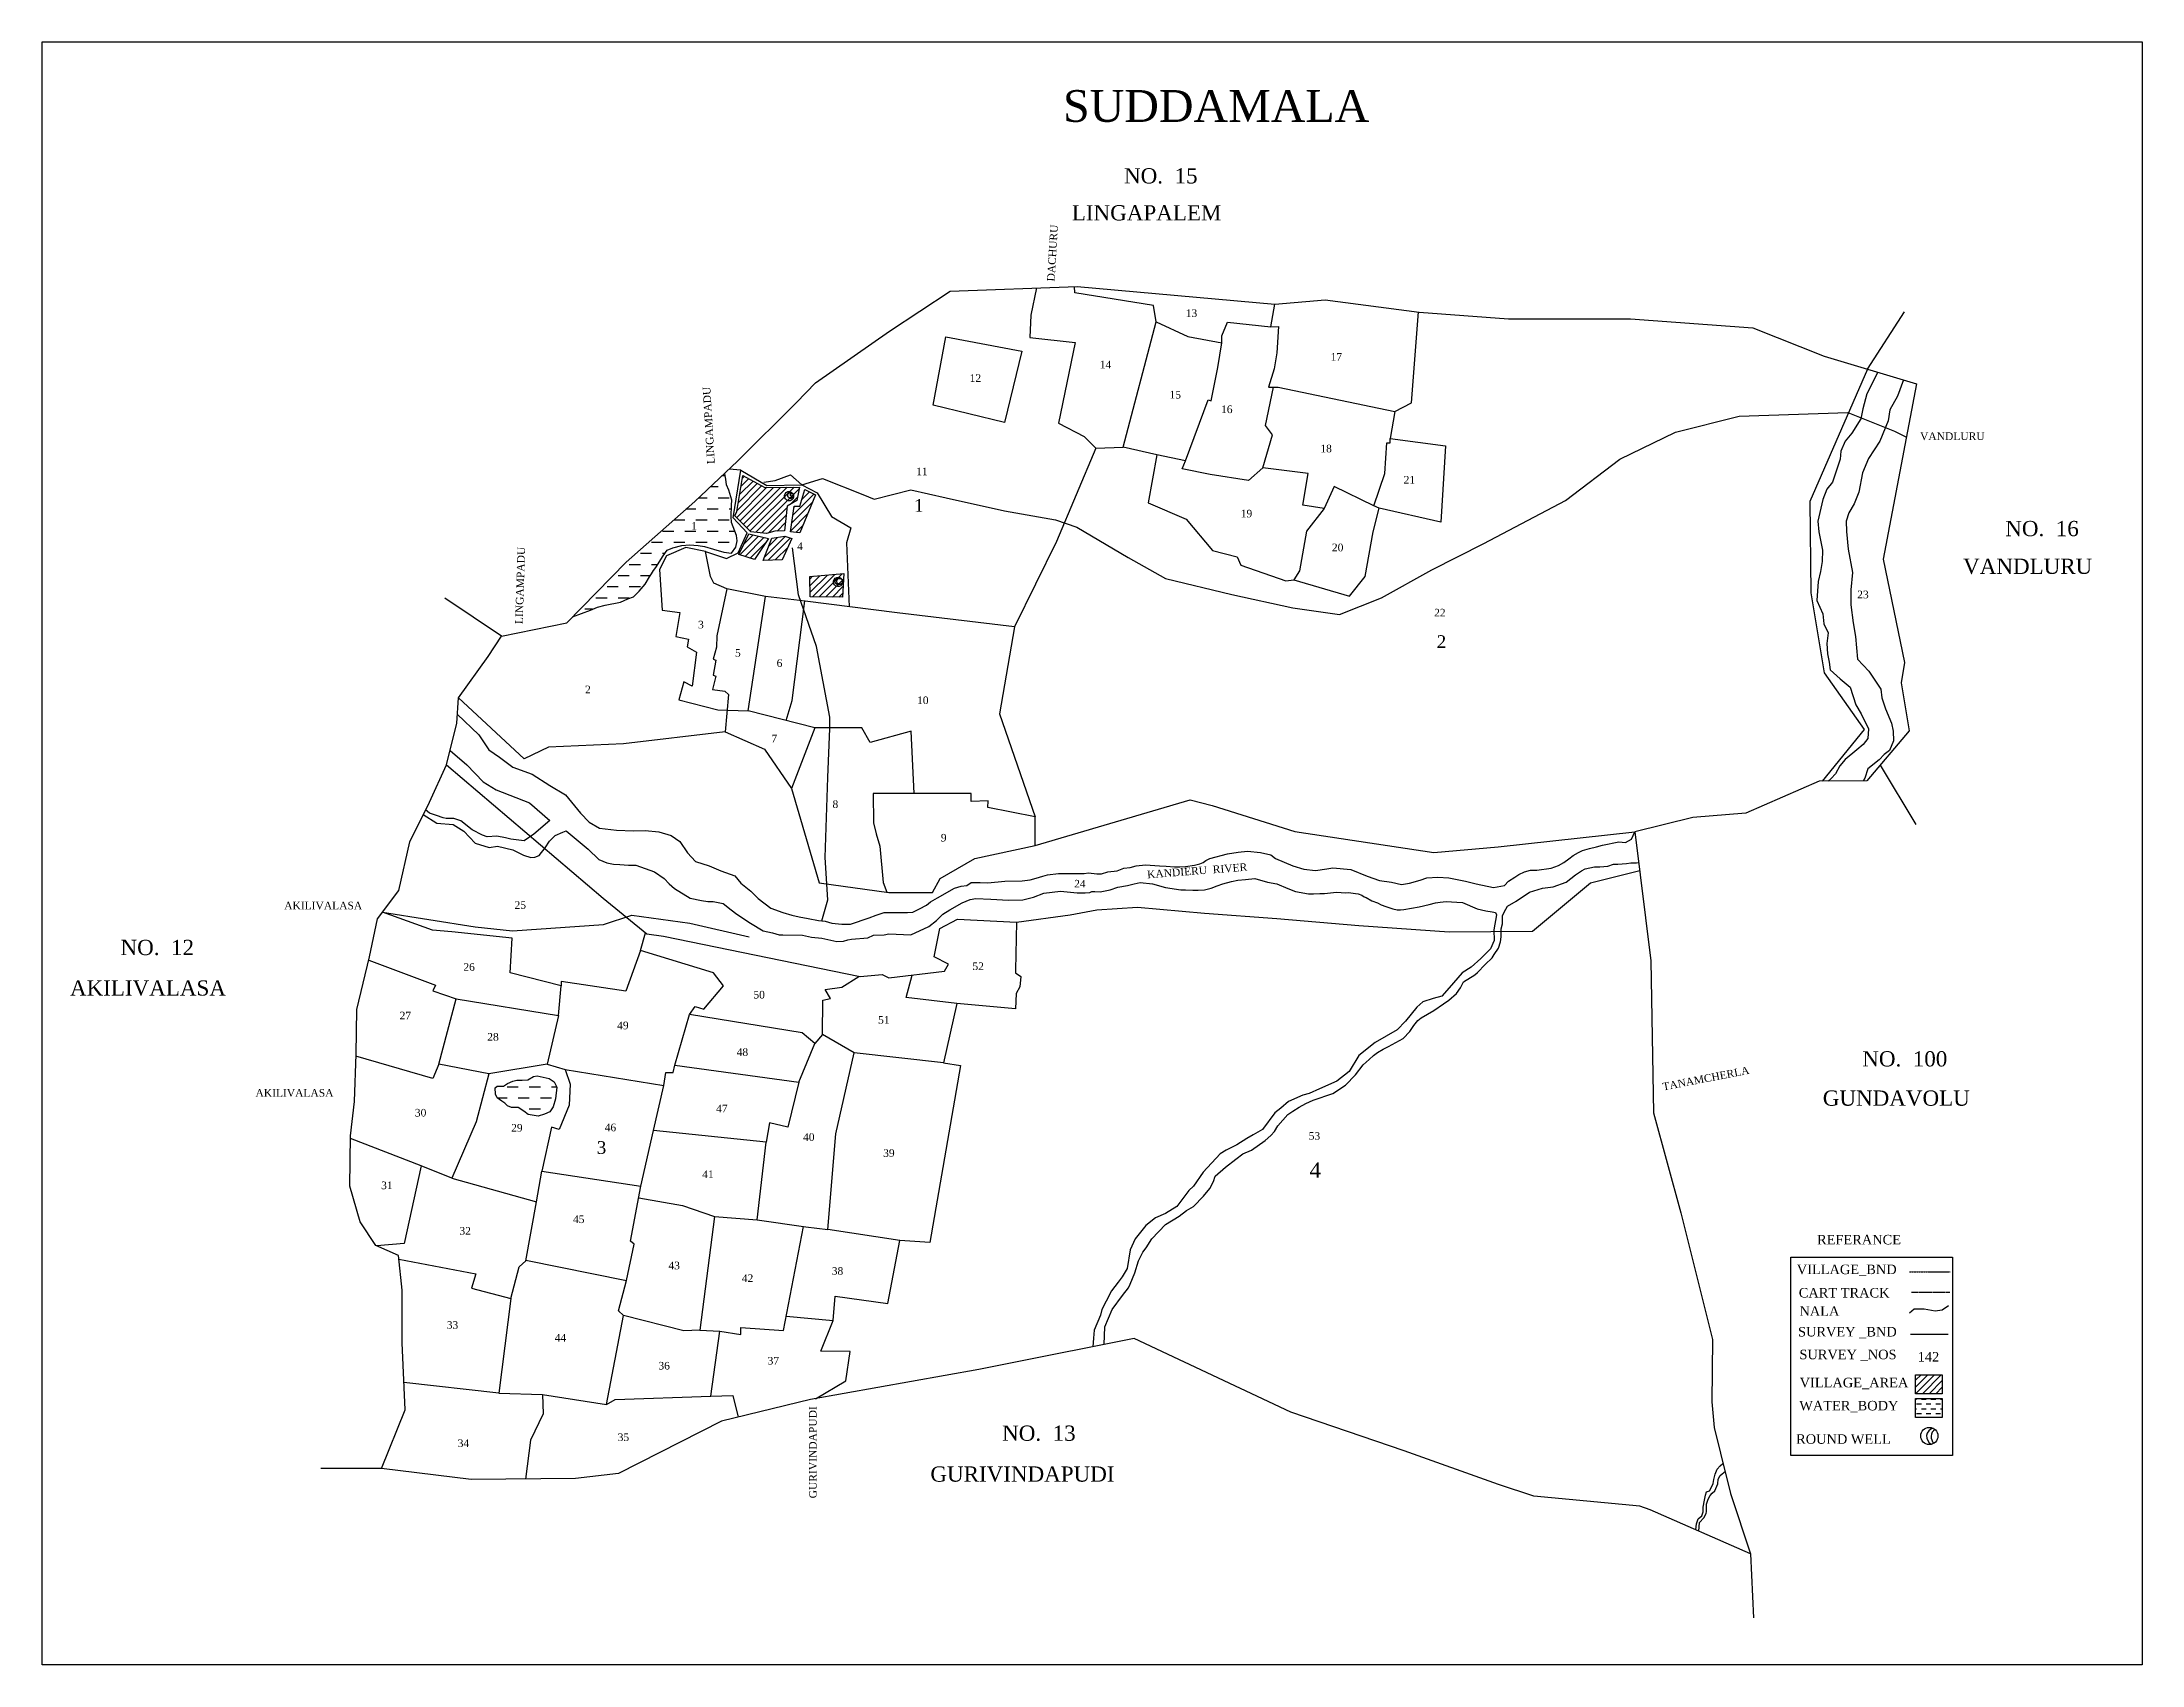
# Model space of a CAD drawing. Header units: millimetres. Extents: x 771 to 2425, y 744 to 2022.
import ezdxf

# ---------------------------------------------------------------- set-up
doc = ezdxf.new("R2010")
doc.units = ezdxf.units.MM
doc.header["$MEASUREMENT"] = 0
doc.linetypes.add('ACAD_ISO02W100', pattern=[15, 12, -3])
doc.linetypes.add('BORDER', pattern=[1.75, 0.5, -0.25, 0.5, -0.25, 0, -0.25])
for name, color, linetype in [('CARTTRACK', 30, 'ACAD_ISO02W100'), ('NALA', 4, 'Continuous'), ('ROUND WELL', 5, 'Continuous'), ('SURVEY_BND', 7, 'Continuous'), ('SURVEY_NO', 7, 'Continuous'), ('TEXT', 7, 'Continuous'), ('VILLAGE_AREA', 1, 'Continuous'), ('WATER_BODY', 4, 'Continuous')]:
    doc.layers.add(name, color=color, linetype=linetype)
doc.layers.add('VILL_BOUNDARY', color=6, linetype='BORDER', lineweight=30)
doc.styles.get("Standard").update_dxf_attribs({"font": 'TIMES.TTF', "height": 5})

msp = doc.modelspace()

# ---------------------------------------------------------------- hatches: boundary and pattern name
at = {"layer": 'VILLAGE_AREA', "linetype": 'ByBlock'}
h = msp.add_hatch(dxfattribs=at)
h.set_pattern_fill('ANSI31', color=256, scale=30, angle=180, style=0)
h.paths.add_polyline_path([(1358.1, 1656.2), (1365.8, 1660.7), (1367.8, 1671.2), (1340.5, 1670.7), (1323.2, 1680.4), (1318.5, 1651.8), (1316.9, 1648.6), (1329.6, 1636), (1341.9, 1634.7), (1348.5, 1636.5), (1356.1, 1636.7)])
h.paths.add_polyline_path([(1380.3, 1665), (1372, 1669.2), (1368.2, 1656.1), (1363.7, 1656.1), (1360.8, 1635.8), (1368.2, 1635.1)])
h.paths.add_polyline_path([(1361.9, 1630.7), (1356.3, 1632.4), (1346.1, 1630.9), (1339.2, 1613.4), (1354.2, 1614)])
h.paths.add_polyline_path([(1343.5, 1630.7), (1327.8, 1634.3), (1320.1, 1618.2), (1332.3, 1614.2)])
h.paths.add_polyline_path([(1402.7, 1603), (1375.9, 1600.7), (1376.3, 1584.8), (1401.8, 1584.5)])
at = {"layer": 'VILLAGE_AREA'}
h = msp.add_hatch(dxfattribs=at)
h.set_pattern_fill('ANSI31', color=256, scale=30, angle=180, style=0)
h.set_pattern_definition([(225, (207.6015, -477.323), (2.6516504, -2.6516504), [])])
h.paths.add_polyline_path([(2246.8, 972.2), (2246.8, 957.3), (2267.8, 957.3), (2267.8, 972.2)])
at = {"layer": 'WATER_BODY', "linetype": 'ByBlock'}
h = msp.add_hatch(dxfattribs=at)
h.set_pattern_fill('DASH', color=256, scale=70, angle=180, style=0)
h.paths.add_polyline_path([(1314.3, 1656.9), (1314.4, 1660.9), (1312.2, 1668.8), (1310.4, 1672.9), (1309.8, 1677.3), (1309.2, 1680.1), (1309.1, 1682.2), (1285.3, 1659.9), (1231.4, 1612.1), (1189.1, 1568.9), (1203.1, 1574.3), (1208.8, 1576.7), (1214.8, 1578.1), (1226.8, 1580.5), (1232.7, 1583.1), (1237.1, 1584.8), (1241.6, 1589.3), (1246.4, 1594.6), (1249.8, 1600.5), (1251.2, 1602.9), (1252.9, 1605.5), (1254.8, 1607.9), (1260.4, 1617.1), (1263.7, 1621.4), (1268.1, 1623.2), (1275.1, 1625.1), (1281.1, 1625.8), (1288.1, 1625.2), (1293.1, 1624.3), (1300, 1622.3), (1308.2, 1619.8), (1314.2, 1619.2), (1317.8, 1623.8), (1318.6, 1628.8), (1318.3, 1633), (1314.2, 1643.3), (1314.1, 1648)])
h.paths.add_polyline_path([(1176.6, 1198.7), (1174.5, 1202.9), (1170.7, 1205.5), (1161.2, 1207.6), (1158.3, 1207), (1153.9, 1204.6), (1149.5, 1204.2), (1145.3, 1204.2), (1142.1, 1203.4), (1137.8, 1201.7), (1134.6, 1199.4), (1129.6, 1199.4), (1128.2, 1198.2), (1128.3, 1193.3), (1129.7, 1190.4), (1133.4, 1187.8), (1135.7, 1186.1), (1137.9, 1184), (1141, 1182.6), (1146.2, 1182.8), (1150.6, 1179.9), (1154.1, 1177.3), (1162, 1175.9), (1167.1, 1177.4), (1171.3, 1179.3), (1173.7, 1183.3), (1175.7, 1189.5)])
at = {"layer": 'WATER_BODY'}
h = msp.add_hatch(dxfattribs=at)
h.set_pattern_fill('DASH', color=256, scale=30, angle=180, style=0)
h.set_pattern_definition([(180, (207.6015, -464.739), (-3.75, -3.75), [3.75, -3.75])])
h.paths.add_polyline_path([(2246.8, 938.7), (2267.8, 938.7), (2267.8, 953.6), (2246.8, 953.6)])

# ---------------------------------------------------------------- linework, layer by layer
msp.add_lwpolyline([(2148.5, 1064.8), (2275.8, 1064.8), (2275.8, 908.7), (2148.5, 908.7)], close=True)
at = {"layer": 'CARTTRACK', "linetype": 'ByBlock'}
for points in [[(1339.7, 1675), (1348.6, 1676.3), (1360.8, 1680.9), (1369.6, 1672.8), (1385.9, 1678), (1417.6, 1665.3), (1426.7, 1661.7), (1455.5, 1669), (1483.3, 1662.6), (1529.2, 1652.5), (1569.4, 1645.4), (1586.3, 1639.6), (1626.7, 1615.7), (1656.1, 1599.3), (1708.2, 1586.5), (1756.3, 1576.2), (1793.2, 1570.8), (1826.2, 1584), (1865.7, 1606), (1906.7, 1626.8), (1971.2, 1660.5), (2013.9, 1693.1), (2057.7, 1714.3), (2107.8, 1726.9), (2193.3, 1729.9), (2230.1, 1715.1), (2239.6, 1710.5)], [(1385.5, 1329.6), (1390.2, 1346.3), (1388, 1379.4), (1390, 1442.6), (1391.7, 1481.2), (1391.7, 1490.1), (1381.1, 1545.6), (1367, 1586.2), (1362.2, 1623.4)], [(1039.5, 1336.5), (1112.4, 1324.8), (1141.7, 1321.9), (1213.4, 1326.8), (1235.8, 1334), (1281.5, 1327.9), (1328.3, 1317.1)]]:
    msp.add_lwpolyline(points, dxfattribs=at)
at = {"layer": 'CARTTRACK', "ltscale": 0.1}
msp.add_lwpolyline([(2243.5, 1037.3), (2273.8, 1037.3)], dxfattribs=at)
at = {"layer": 'NALA', "linetype": 'ByBlock'}
for points in [[(2217, 1761.6), (2208.4, 1744.6), (2205.2, 1732.8), (2203.7, 1725), (2196.5, 1713.5), (2191.4, 1707.3), (2187.8, 1699.3), (2187.4, 1693.1), (2181.4, 1674.9), (2176.9, 1669.5), (2173.6, 1661.4), (2169.7, 1644.4), (2170.5, 1635.8), (2173.5, 1621.5), (2173.3, 1612.6), (2171.8, 1604.7), (2170, 1596.7), (2169.1, 1581.9), (2173.7, 1571.4), (2174.5, 1563.5), (2177.9, 1556.4), (2176.8, 1547.9), (2177.5, 1539.8), (2178.8, 1533.3), (2179.5, 1527.4), (2187.5, 1520.2), (2195.2, 1513.5), (2199.8, 1499.6), (2203.8, 1492.6), (2209.6, 1480.8), (2209.2, 1473.3), (2205.5, 1468.6), (2200.5, 1464.4), (2191.2, 1456.8), (2187, 1451.8), (2183.8, 1445.5), (2180.2, 1441.6), (2177.9, 1439.6)], [(1098.3, 1492.4), (1115.2, 1476.2), (1123.1, 1464.2), (1131.5, 1458.5), (1142.1, 1450.7), (1157.2, 1445.2), (1171.3, 1436.1), (1183.5, 1428.9), (1195.4, 1414.5), (1202.3, 1407.4), (1210.3, 1402.5), (1223.7, 1401.1), (1237.2, 1400.6), (1246.4, 1400.8), (1257.1, 1399.8), (1266.8, 1396.8), (1273.7, 1392.1), (1279.6, 1383.2), (1286, 1376.4), (1296.7, 1373), (1305.8, 1369.1), (1316.8, 1365.1), (1321.5, 1359.4), (1329.5, 1353.1), (1335.3, 1347.2), (1345.3, 1339.6), (1354.8, 1336.3), (1361.7, 1334.2), (1367.5, 1332.9), (1374.7, 1331.5), (1382.9, 1329.8), (1388.1, 1329.4), (1393.3, 1327.7), (1401.2, 1326.9), (1407.9, 1326.9), (1422.6, 1331.9), (1428.3, 1334.1), (1434.4, 1336.3), (1439.1, 1336.3), (1453, 1336.2), (1457.1, 1336.4), (1462.3, 1339.2), (1467.8, 1342), (1470.9, 1344.6), (1476.5, 1347.7), (1489.9, 1355.4), (1495.2, 1357), (1499.7, 1357.5), (1503.1, 1359.8), (1510.1, 1359.8), (1516.2, 1359.6), (1529.6, 1360.8), (1543.3, 1361.2), (1549.4, 1361.9), (1554.1, 1363.3), (1559.5, 1364.8), (1563, 1365.8), (1571.8, 1366.8), (1582.7, 1367), (1592.1, 1367), (1595.4, 1367.5), (1602.1, 1366.6), (1605.7, 1366.6), (1610.7, 1368.2), (1618, 1369), (1623.3, 1371), (1628.3, 1371.7), (1633, 1372.9), (1640.2, 1373.7), (1651.4, 1373), (1656.5, 1372.8), (1663.1, 1372.1), (1667.3, 1372.1), (1671.7, 1372.5), (1678.8, 1373.6), (1683.1, 1374.5), (1685.6, 1375.6), (1687.8, 1377.1), (1690.9, 1378.7), (1704.8, 1382.5), (1713.3, 1383.6), (1720.6, 1384.4), (1731, 1383.5), (1738.9, 1381.7), (1742.7, 1378.6), (1756.4, 1373), (1764.9, 1370.4), (1774.1, 1369.4), (1783.2, 1370.7), (1787.8, 1371.4), (1802.1, 1370.1), (1814.8, 1364.8), (1824.7, 1361.5), (1834, 1360), (1841.8, 1358.3), (1848.3, 1359.2), (1856.5, 1361.7), (1861.8, 1363.5), (1870.6, 1364.1), (1879.3, 1363.4), (1892.4, 1360.9), (1900.7, 1358.7), (1914.4, 1355.9), (1923, 1357.6), (1926.3, 1360.9), (1931.1, 1364), (1934.3, 1366.2), (1938.7, 1368.3), (1943.4, 1369.5), (1948.4, 1369.6), (1959.8, 1371), (1965.5, 1373.3), (1969.7, 1375.5), (1973.6, 1378.4), (1977, 1381.1), (1981.3, 1383.5), (1984.5, 1385), (1990.1, 1386.5), (1995.6, 1387.9), (2000.3, 1389.3), (2013.2, 1391.9), (2018.4, 1391.4), (2023.1, 1393.9), (2025.8, 1399.6)], [(1092.6, 1463.7), (1105.9, 1452.5), (1118.8, 1439.1), (1128.9, 1432.8), (1155.1, 1422.5), (1171.2, 1408.7), (1158.7, 1397.9), (1150.9, 1392.6), (1140.6, 1394), (1136.3, 1395), (1129.4, 1396.4), (1121.8, 1395.9), (1118.1, 1397.1), (1109.9, 1401.4), (1101, 1408.3), (1095.5, 1410.3), (1089.5, 1410.3), (1087.2, 1410.8), (1081.9, 1412.7), (1076.4, 1414.5), (1073.2, 1417)], [(1071.5, 1413.5), (1082.3, 1406.6), (1095.1, 1405.5), (1103.5, 1400.3), (1112.3, 1390.8), (1123.3, 1387.5), (1129.9, 1388.4), (1142.1, 1385.5), (1150.5, 1381.4), (1156.1, 1379.6), (1159.5, 1379.8), (1162.8, 1381.2), (1167.6, 1387.2), (1170.8, 1392.5), (1175.5, 1396.8), (1181.4, 1399.5), (1184.1, 1400.4), (1201.4, 1386.2), (1209.8, 1378), (1216.2, 1375.2), (1221.4, 1374.2), (1226.2, 1373.9), (1233.2, 1373.6), (1239, 1373.5), (1253.7, 1368.3), (1261.3, 1362.9), (1265.2, 1358.8), (1269.3, 1355.2), (1281.8, 1347.6), (1290.7, 1345.6), (1295.6, 1344.8), (1299.9, 1344.8), (1307.8, 1343.2), (1313.9, 1338.3), (1318.4, 1334.8), (1329.2, 1327.8), (1339.3, 1321.7), (1346.6, 1320.1), (1351.9, 1318.7), (1354.6, 1318.7), (1370.1, 1318.4), (1377.3, 1316.9), (1385.4, 1315.9), (1397.3, 1313.4), (1402.4, 1313.6), (1406, 1314.6), (1408.7, 1315.2), (1421.5, 1316.4), (1426.1, 1318.5), (1434.6, 1318.6), (1438.2, 1319.3), (1455.5, 1318.7), (1469.7, 1325.3), (1475.6, 1330), (1480.7, 1334.8), (1486.3, 1338.3), (1495.9, 1343.7), (1502.2, 1346.4), (1506.7, 1347.3), (1518.6, 1346.7), (1532.4, 1345.8), (1543.6, 1346.1), (1552, 1348.2), (1560.3, 1351.4), (1573.4, 1353.1), (1586.6, 1351.6), (1592.8, 1351.6), (1596.4, 1351.9), (1598.1, 1352.8), (1600.5, 1352.8), (1604.6, 1352.4), (1612.5, 1354), (1618.5, 1356.2), (1626, 1357.4), (1631.4, 1358.7), (1636.2, 1359.9), (1645.7, 1358.7), (1656, 1355.9), (1668.2, 1354.1), (1671.8, 1354), (1677.6, 1353.8), (1681.7, 1353.7), (1686.9, 1354), (1691.9, 1355.3), (1696.7, 1357.1), (1701.1, 1358.9), (1708.1, 1360.6), (1712.9, 1361.6), (1719.1, 1362.1), (1726.3, 1362.9), (1736.3, 1360.2), (1743.7, 1358.9), (1752.3, 1355.1), (1758.5, 1352.7), (1768.7, 1351), (1772.6, 1351), (1777.6, 1351.2), (1781.4, 1351.2), (1790.6, 1352.3), (1798.1, 1351.8), (1800.2, 1351.9), (1805.7, 1351.2), (1807.8, 1351), (1810.6, 1349.8), (1812.6, 1348.6), (1814, 1348.1), (1818.6, 1345.4), (1823, 1343.7), (1825.9, 1342.3), (1829.7, 1340.9), (1835.1, 1339.1), (1838.4, 1338.4), (1841.1, 1338.4), (1843.7, 1338.7), (1855.7, 1340.7), (1863.6, 1342.4), (1868.6, 1343.9), (1872.3, 1344.4), (1877.1, 1344.8), (1885.6, 1344.3), (1889.9, 1344.2), (1901.4, 1339.1), (1908.3, 1337.6), (1913.2, 1336.8), (1916, 1336.3), (1916.7, 1334.5), (1914.6, 1322.5), (1915, 1314.1), (1912.1, 1307.6), (1904.5, 1300), (1896.8, 1293.1), (1889.7, 1288.6), (1879.4, 1276.9), (1873.6, 1270.3), (1866.8, 1268.5), (1858.7, 1265.9), (1853.9, 1261.6), (1845.1, 1250.7), (1838.5, 1243.8), (1821.2, 1233.8), (1808.4, 1223.6), (1800.7, 1211), (1791.1, 1203.5), (1777.3, 1197.3), (1769.2, 1193.7), (1764.2, 1192.3), (1753, 1187.5), (1746.8, 1182.2), (1742.1, 1178.4), (1732.5, 1165.4), (1725.1, 1161.2), (1720.1, 1158.3), (1712.2, 1153.4), (1703.9, 1149.1), (1699.1, 1146.3), (1685.6, 1131.8), (1678, 1120.8), (1674.5, 1117.3), (1665.1, 1104.8), (1656, 1099.3), (1648.3, 1095.8), (1640.6, 1089.9), (1632.2, 1079.3), (1628.2, 1070.6), (1625.8, 1055.9), (1621.8, 1049.5), (1618.7, 1045.3), (1613.4, 1038.4), (1609.2, 1030.1), (1606, 1023.7), (1604.8, 1019.3), (1599.9, 1007.5), (1599.4, 1001), (1598.8, 994.2)], [(1607.7, 996), (1608.4, 1010), (1614, 1023.6), (1622.3, 1034.8), (1626.8, 1040.6), (1628.2, 1043.6), (1630.1, 1048.1), (1631.9, 1052.5), (1634.9, 1062.1), (1638.3, 1068.8), (1640.8, 1072.1), (1645.3, 1079.4), (1656.1, 1090.5), (1666.7, 1097.1), (1672.5, 1101.6), (1678, 1104.8), (1686.1, 1112.8), (1691.1, 1118.9), (1693.8, 1124.5), (1695.3, 1128.5), (1703.2, 1135.8), (1711.5, 1141.9), (1717, 1146.2), (1723.8, 1149.2), (1734.6, 1156.8), (1739, 1160.7), (1741.8, 1163.8), (1744.6, 1168.3), (1752.4, 1177.1), (1756.3, 1179.8), (1761.2, 1182.9), (1766.7, 1185.8), (1772.3, 1188.5), (1787.9, 1193.6), (1797.9, 1200.4), (1805.7, 1208.3), (1811.8, 1216.2), (1816.5, 1220.4), (1819.8, 1223.5), (1823, 1226.1), (1827.5, 1228.7), (1831.7, 1230.7), (1843.2, 1237), (1848.4, 1242.4), (1851.7, 1247.2), (1854.9, 1251.2), (1857.3, 1253.3), (1867.3, 1259.1), (1875, 1264.3), (1879.3, 1267.1), (1885.3, 1272.5), (1888.4, 1276.9), (1890.7, 1281.7), (1899.6, 1287.2), (1901.8, 1289.1), (1907.9, 1295.3), (1913.3, 1300.6), (1914.8, 1303.2), (1918.2, 1308.1), (1919.9, 1313.1), (1920.4, 1317.1), (1920.4, 1323.3), (1921.5, 1327.4), (1921.5, 1333.8), (1924.2, 1338.9), (1925.5, 1341.2), (1932.2, 1345.2), (1942.7, 1352.1), (1953, 1355.3), (1961.4, 1356.5), (1971.6, 1360.2), (1978.9, 1366), (1983.7, 1368.9), (1986.6, 1370.7), (1993.9, 1372.2), (1998.2, 1372.2), (2004.5, 1372.8), (2009, 1374.2), (2012.2, 1374.2), (2019.2, 1374.9), (2022.6, 1375.4), (2026.9, 1375.3), (2028.7, 1375.5)], [(2073.6, 850.3), (2074.2, 855), (2075.6, 858.9), (2078.4, 861.2), (2079.6, 864.4), (2079.6, 868), (2080.6, 873.5), (2081.3, 877.6), (2082, 880), (2084.4, 880.8), (2086.1, 883.9), (2087.4, 886.6), (2087.9, 889.8), (2088.9, 894.1), (2090.6, 897.9), (2092.8, 900.7), (2095.1, 902.5)], [(2076, 849.2), (2076.7, 855.9), (2080, 859.5), (2081.9, 863), (2082.1, 864.7), (2082.1, 870.5), (2083.5, 874.4), (2084.9, 877.2), (2086.5, 879), (2088.7, 881), (2091.1, 886.3), (2091.4, 890), (2093, 892.9), (2094.5, 894.4), (2095.8, 895.4), (2096.7, 896.1)]]:
    msp.add_lwpolyline(points, dxfattribs=at)
at = {"layer": 'NALA'}
msp.add_lwpolyline([(2241.9, 1020.9), (2245.7, 1024.2), (2253.6, 1024.2), (2253.6, 1024.2), (2262.3, 1022.5), (2262.3, 1022.5), (2267.7, 1023.3), (2272.6, 1026.7)], dxfattribs=at)
at = {"layer": 'ROUND WELL'}
msp.add_circle((2257.6, 924.1), 6.75, dxfattribs=at)
for centre, start, end in [((2262.2, 923.7), 103.7553, 244.3266), ((2265.7, 923.5), 122.3772, 228.9806)]:
    msp.add_arc(centre, 6.75, start, end, dxfattribs=at)
at = {"layer": 'ROUND WELL', "linetype": 'ByBlock'}
for centre, major_axis, ratio in [((1359.6, 1664), (2.24, -2.99), 0.958999), ((1360.8, 1664.5), (-1.9, -1.31), 0.99629), ((1361.8, 1665), (0.48, -1.03), 1), ((1398.2, 1596.4), (2.24, -2.99), 0.958999), ((1398.7, 1597.1), (0.4, -2.91), 1), ((1399.4, 1596.9), (-1.9, -1.31), 0.99629)]:
    msp.add_ellipse(centre, major_axis=major_axis, ratio=ratio, dxfattribs=at)
at = {"layer": 'SURVEY_BND', "linetype": 'ByBlock'}
for points in [[(1554.4, 1827.9), (1550.1, 1806.6), (1549.3, 1788.9), (1584.9, 1785), (1571.8, 1721.6), (1592, 1710.9), (1601.3, 1701.9), (1622.7, 1702.6), (1648.6, 1801.3), (1646.7, 1814.1), (1584.6, 1824.2), (1584.4, 1829)], [(1648.6, 1801.3), (1673.7, 1789.6), (1700.3, 1784.7), (1700.3, 1790.2), (1704.8, 1801), (1738.9, 1797.4), (1742.1, 1815.2)], [(1738.9, 1797.4), (1745.1, 1797.7), (1743.7, 1776.9), (1741.7, 1764.3), (1737.2, 1749.8), (1744.9, 1749.8), (1836.7, 1730.6), (1849.8, 1737.6), (1855.3, 1809)], [(1483.1, 1789.5), (1542.9, 1778.1), (1529.2, 1722), (1473.2, 1735.7), (1483.1, 1789.5)], [(1732.8, 1686.4), (1721.4, 1676.4), (1691.2, 1681.1), (1669.2, 1685.4), (1671.8, 1691.9), (1689.7, 1739.8), (1692.1, 1739), (1697.2, 1765.3), (1700.3, 1784.7)], [(2209, 1764), (2163.6, 1659.7), (2164.2, 1588), (2174.9, 1524.9), (2206.3, 1480.4), (2173.1, 1439.6)], [(2237.3, 1755.5), (2232.5, 1742.8), (2226.4, 1731.9), (2225.2, 1723.3), (2218.6, 1707.3), (2209.7, 1693.6), (2205, 1682.5), (2202, 1667.2), (2198.5, 1657.9), (2194.1, 1651), (2192, 1644.4), (2192.5, 1636.2), (2193.6, 1622.2), (2197, 1603.9), (2195.9, 1590.2), (2195.9, 1578.4), (2197.7, 1564.3), (2199.5, 1553.5), (2201.1, 1535.7), (2210, 1526.1), (2219.3, 1512.1), (2220.2, 1505.2), (2223, 1496.5), (2227.9, 1485.3), (2229.1, 1478.9), (2229.3, 1471.5), (2226.2, 1463.7), (2222, 1460.6), (2218.1, 1456.3), (2209.1, 1449.2), (2206.8, 1442.1), (2205.6, 1439.9)], [(1820.1, 1656.4), (1789, 1671.7), (1780.9, 1654.2), (1764.3, 1656.9), (1768.4, 1681.8), (1732.7, 1686.4), (1740.2, 1712.4), (1734.7, 1719.7), (1741, 1749.8)], [(1836.7, 1730.6), (1833.1, 1709.4), (1876.6, 1703.7), (1872.8, 1643.6), (1824.4, 1654.5), (1820.1, 1656.4), (1828.8, 1681.8), (1830.4, 1705.9), (1833, 1706.1), (1833.1, 1709.4)], [(1601.3, 1701.9), (1570.1, 1628.3), (1537.2, 1561.1), (1444.8, 1572.2), (1372.4, 1581.4), (1341, 1585), (1310.5, 1591.1), (1300.4, 1595.5), (1297.7, 1600.7), (1293.7, 1620.4), (1310.4, 1615), (1319.6, 1619.4), (1326.6, 1635), (1315.5, 1647), (1321.6, 1684.5), (1312.3, 1685.2)], [(1671.8, 1691.9), (1649.2, 1696.5), (1622.7, 1702.6)], [(1649.2, 1696.5), (1642.3, 1658.7), (1672.4, 1646), (1693.2, 1621.1), (1712.6, 1616.3), (1715.3, 1609.8), (1750.7, 1597.3), (1757.2, 1598.2), (1801, 1585.3), (1813.4, 1600.8), (1819.7, 1635.8), (1824.4, 1654.5)], [(1321.6, 1684.5), (1342.2, 1672.5), (1369.6, 1672.8), (1381.8, 1666.5), (1393.1, 1647.9), (1408.2, 1639), (1404.8, 1627.2), (1406.8, 1577)], [(1780.9, 1654.2), (1767.1, 1636.5), (1761.5, 1605.2), (1757.2, 1598.2)], [(1293.7, 1620.4), (1278.2, 1623.7), (1263.2, 1617.1), (1257.5, 1606.3), (1259.7, 1574.3), (1273.6, 1572.3), (1270.5, 1553.5), (1280.3, 1551.3), (1279.4, 1545.3), (1286.8, 1541.3), (1283.2, 1514.5), (1276.6, 1517.8), (1272.7, 1503.6), (1303.5, 1495.9), (1327.4, 1495), (1341, 1585)], [(1310.5, 1591.1), (1302.7, 1554.1), (1302.4, 1545.2), (1299.8, 1535.6), (1301.8, 1535), (1299.7, 1523.1), (1301.9, 1522.3), (1299.3, 1511.7), (1309, 1510.6), (1311.9, 1507.9), (1309.4, 1478.4), (1229.3, 1468.9), (1170.1, 1466.5), (1150.9, 1457.3), (1099.2, 1505.2)], [(1357.3, 1487.4), (1362, 1503.1), (1372, 1581.5)], [(1537.2, 1561.1), (1525.3, 1492.5), (1553.3, 1411.5)], [(1379.9, 1481.7), (1327.4, 1495)], [(1309.4, 1478.4), (1340.3, 1464.9), (1361.4, 1433.8), (1383.2, 1359.5), (1438.1, 1352), (1472.6, 1352), (1478.5, 1363), (1506, 1378.7), (1553.3, 1389), (1553.3, 1411.5), (1516.1, 1419), (1516.4, 1424.1), (1503.1, 1423.7), (1502.9, 1429.9), (1425.8, 1429.9), (1426.2, 1406.9), (1428.2, 1398.1), (1431.1, 1388.4), (1433.7, 1359.8), (1436.6, 1352.2)], [(1458.2, 1429.9), (1455.7, 1478.9), (1423.4, 1470.1), (1417, 1481.7), (1379.9, 1481.7), (1361.4, 1433.8)], [(1089.9, 1452.4), (1213.3, 1347.4), (1247.7, 1319.5), (1260.6, 1317.5), (1415.6, 1285.7), (1432.9, 1287.5), (1438.3, 1284.7), (1482, 1290.1), (1485.2, 1295.6), (1473.8, 1301.3), (1478.3, 1323.6), (1492.3, 1330.9), (1538.6, 1328.5), (1581.1, 1334.3), (1602.1, 1338.4), (1634.1, 1340.4), (1686.9, 1335.8), (1743.8, 1331.6), (1808.4, 1325.9), (1879.4, 1321), (1945, 1321.6), (1990.8, 1359.6), (2029.5, 1369.4)], [(1553.3, 1389), (1675.6, 1424.9), (1692.8, 1420.5), (1757.9, 1400.1), (1867.5, 1383.4), (1918.1, 1388), (2025.8, 1399.6)], [(1242.7, 1306.3), (1231.1, 1274.3), (1180.1, 1281.8), (1180.1, 1278.6), (1140, 1288.8), (1141.4, 1315.9), (1094, 1320.9), (1078.8, 1322.2), (1039.5, 1336.5)], [(1538.6, 1328.5), (1537.9, 1290.9), (1537.8, 1288.8), (1542, 1285.8), (1541.3, 1277.8), (1538.4, 1272.5), (1537.9, 1260.3), (1491.7, 1264.6), (1451.8, 1269.4), (1456.5, 1287)], [(1385.8, 1240.1), (1379.8, 1233.1), (1370, 1241.6), (1281.3, 1255.9), (1285.7, 1262.2), (1292.6, 1260.1), (1307.9, 1278.5), (1300.1, 1288.7), (1242.7, 1306.3), (1246.6, 1320.3)], [(1028.7, 1298.8), (1081.1, 1279), (1079, 1274.6), (1097.3, 1268.2), (1178.1, 1255.1), (1180.1, 1278.6)], [(1491.7, 1264.6), (1481.1, 1217.9), (1410.9, 1225.8), (1385.8, 1240.1), (1386.1, 1267.2), (1392.1, 1268.4), (1388, 1275.5), (1401.2, 1277.4), (1414.6, 1285.9)], [(1178.1, 1255.1), (1169.1, 1216.8), (1123.1, 1209.3), (1083.9, 1216.7), (1097.3, 1268.2)], [(1169.1, 1216.8), (1183.4, 1212.6), (1260.9, 1200.1), (1262.6, 1210.3), (1268.2, 1210.3), (1269.7, 1215.9), (1281.3, 1255.9)], [(1269.7, 1215.9), (1367.4, 1202.6), (1379.8, 1233.1)], [(1334.4, 1094.3), (1372.9, 1088.7), (1390.2, 1086.6), (1396.3, 1162), (1410.9, 1225.8)], [(1123.1, 1209.3), (1113.1, 1171.3), (1094, 1127.1), (1069.8, 1136.7), (1014.2, 1158.2)], [(1083.9, 1216.7), (1079.1, 1205.4), (1018.5, 1223.2)], [(1183.4, 1212.6), (1187.3, 1201.1), (1186.4, 1184.5), (1178.6, 1165.4), (1172.6, 1167.1), (1165, 1132.6), (1242.9, 1120.8), (1252.9, 1164.6)], [(1481.1, 1217.9), (1494.7, 1215.8), (1470.4, 1076.5), (1446.9, 1078.1), (1390.2, 1086.6)], [(1367.4, 1202.6), (1358.7, 1167.1), (1344.1, 1170.7), (1341.6, 1155.4), (1252.9, 1164.6), (1260.9, 1200.1)], [(1241.2, 1111.7), (1275.8, 1105.6), (1300.8, 1096.8), (1334.4, 1094.3), (1341.6, 1155.4)], [(1069.8, 1136.7), (1056.6, 1075.6), (1035, 1073.7)], [(1094, 1127.1), (1160.7, 1108.3), (1165, 1132.6)], [(1052.3, 1063.4), (1112.9, 1051.8), (1109.4, 1040.5), (1140.4, 1032.2), (1147.1, 1057.2), (1152.2, 1062.1), (1160.7, 1108.3)], [(1152.3, 1062.6), (1231.7, 1046.5), (1237.5, 1075.1), (1234.7, 1077.5), (1242.9, 1120.8)], [(1300.8, 1096.8), (1289.4, 1007.5), (1276.7, 1006.9), (1229.2, 1019), (1225.4, 1022.6), (1231.7, 1046.5)], [(1289.4, 1007.5), (1305, 1006.7), (1321.7, 1003.9), (1321.7, 1009.4), (1355.1, 1007.1), (1371, 1089)], [(1357.3, 1018.3), (1394.2, 1015.1), (1395.9, 1034.2), (1437.4, 1028.5), (1446.9, 1078.1)], [(1140.4, 1032.2), (1130.9, 957.7), (1056.3, 966.1)], [(1130.9, 957.7), (1165.3, 956.7), (1215.9, 948.9), (1229.2, 1019)], [(1380.5, 953.4), (1404.4, 967.6), (1407.7, 990.6), (1384.7, 990.8), (1394.2, 1015.1)], [(1215.9, 948.9), (1222.7, 952.7), (1297.9, 955.3), (1305, 1006.7)], [(1165.3, 956.7), (1165.9, 941.6), (1156, 920.7), (1151.9, 890.2)], [(1297.9, 955.3), (1315.4, 956), (1319.5, 938.9)]]:
    msp.add_lwpolyline(points, dxfattribs=at)
at = {"layer": 'SURVEY_BND'}
msp.add_lwpolyline([(2242.7, 1004.2), (2272.5, 1004.2)], dxfattribs=at)
at = {"layer": 'SURVEY_NO', "linetype": 'ByBlock', "lineweight": 30}
msp.add_lwpolyline([(771.3, 2021.6), (2425.1, 2021.6), (2425.1, 743.8), (771.3, 743.8)], close=True, dxfattribs=at)
at = {"layer": 'VILL_BOUNDARY', "linetype": 'ByBlock'}
for points in [[(1486.5, 1825.4), (1586.6, 1829.1), (1742.1, 1815.2), (1781.9, 1818.6), (1855.9, 1808.9), (1926.3, 1803.5), (2022.2, 1803.5), (2118.6, 1796.6), (2174.9, 1774.2), (2247.6, 1752.4), (2221.3, 1614.4), (2238, 1533.1), (2235.4, 1517.1), (2241.7, 1479.2), (2208.3, 1439.9), (2170.9, 1439.6), (2113.2, 1414.5), (2071.3, 1411), (2025.8, 1399.6), (2038.2, 1298.2), (2040.3, 1178.6), (2062, 1099.8), (2086.9, 1000), (2086.4, 950.9), (2088.2, 930.8), (2093.1, 910.5), (2101, 878.9), (2116.8, 831.3), (2037.8, 865.9), (2029.7, 868.9), (1946.2, 876.7), (1918.2, 885.8), (1843.9, 912.3), (1754.8, 942.7), (1631.3, 1000.7), (1532.7, 981.1), (1509, 976.4), (1376.6, 952.7), (1306.5, 935.7), (1225.3, 894.5), (1191.3, 890.6), (1109.2, 889.7), (1038.6, 898.5), (1057.2, 944.6), (1054.9, 997.4), (1054.9, 1038.8), (1052, 1066.2), (1034.2, 1074.1), (1021.9, 1092.8), (1013.8, 1120.7), (1014.2, 1160.5), (1017.4, 1187.4), (1018.6, 1224.6), (1019.1, 1259.9), (1029.3, 1301.4), (1035.6, 1331.1), (1052.3, 1353.5), (1061, 1391.9), (1076.3, 1423.2), (1089.9, 1452.4), (1097.9, 1485.4), (1099.2, 1505.2), (1122.5, 1537.7), (1133.2, 1553.8), (1184.5, 1564.2), (1231.4, 1612.1), (1285.3, 1659.9), (1319, 1691.5), (1365.4, 1737.8), (1380.4, 1753.1), (1438.8, 1793.9), (1486.5, 1825.4)], [(2209, 1764), (2238, 1809.2)], [(1133.2, 1553.8), (1088.4, 1583.8)], [(2218.8, 1452.3), (2247.1, 1405.5)], [(1038.6, 898.5), (990.8, 898.5)], [(2116.8, 831.3), (2119.1, 781)]]:
    msp.add_lwpolyline(points, dxfattribs=at)
at = {"layer": 'VILL_BOUNDARY'}
msp.add_lwpolyline([(2242, 1053.4), (2273.9, 1053.4)], dxfattribs=at)
at = {"layer": 'VILLAGE_AREA', "linetype": 'ByBlock'}
for points in [[(1323.2, 1680.4), (1340.5, 1670.7), (1367.8, 1671.2), (1365.8, 1660.7), (1358.1, 1656.2), (1356.1, 1636.7), (1348.5, 1636.5), (1341.9, 1634.7), (1329.6, 1636), (1316.9, 1648.6), (1318.5, 1651.8), (1323.2, 1680.4)], [(1372, 1669.2), (1380.3, 1665), (1368.2, 1635.1), (1360.8, 1635.8), (1363.7, 1656.1), (1368.2, 1656.1), (1372, 1669.2)], [(1327.8, 1634.3), (1343.5, 1630.7), (1332.3, 1614.2), (1320.1, 1618.2), (1327.8, 1634.3)], [(1346.1, 1630.9), (1356.3, 1632.4), (1361.9, 1630.7), (1354.2, 1614), (1339.2, 1613.4), (1346.1, 1630.9)], [(1375.9, 1600.7), (1402.7, 1603), (1401.8, 1584.5), (1376.3, 1584.8), (1375.9, 1600.7)]]:
    msp.add_lwpolyline(points, dxfattribs=at)
at = {"layer": 'VILLAGE_AREA'}
msp.add_lwpolyline([(2246.8, 972.2), (2267.8, 972.2), (2267.8, 957.3), (2246.8, 957.3)], close=True, dxfattribs=at)
at = {"layer": 'WATER_BODY', "linetype": 'ByBlock'}
msp.add_lwpolyline([(1189.1, 1568.9), (1189.1, 1568.9), (1203.1, 1574.3), (1208.8, 1576.7), (1214.8, 1578.1), (1226.8, 1580.5), (1232.7, 1583.1), (1237.1, 1584.8), (1241.6, 1589.3), (1246.4, 1594.6), (1249.8, 1600.5), (1251.2, 1602.9), (1252.9, 1605.5), (1254.8, 1607.9), (1260.4, 1617.1), (1263.7, 1621.4), (1268.1, 1623.2), (1275.1, 1625.1), (1281.1, 1625.8), (1288.1, 1625.2), (1293.1, 1624.3), (1300, 1622.3), (1308.2, 1619.8), (1314.2, 1619.2), (1317.8, 1623.8), (1318.6, 1628.8), (1318.3, 1633), (1314.2, 1643.3), (1314.1, 1648), (1314.3, 1656.9), (1314.4, 1660.9), (1312.2, 1668.8), (1310.4, 1672.9), (1309.8, 1677.3), (1309.2, 1680.1), (1309.1, 1682.2)], dxfattribs=at)
msp.add_lwpolyline([(1129.6, 1199.4), (1134.6, 1199.4), (1137.8, 1201.7), (1142.1, 1203.4), (1145.3, 1204.2), (1149.5, 1204.2), (1153.9, 1204.6), (1158.3, 1207), (1161.2, 1207.6), (1170.7, 1205.5), (1174.5, 1202.9), (1176.6, 1198.7), (1175.7, 1189.5), (1173.7, 1183.3), (1171.3, 1179.3), (1167.1, 1177.4), (1162, 1175.9), (1154.1, 1177.3), (1150.6, 1179.9), (1146.2, 1182.8), (1141, 1182.6), (1137.9, 1184), (1135.7, 1186.1), (1133.4, 1187.8), (1129.7, 1190.4), (1128.3, 1193.3), (1128.2, 1198.2)], close=True, dxfattribs=at)
at = {"layer": 'WATER_BODY'}
msp.add_lwpolyline([(2246.8, 953.6), (2267.8, 953.6), (2267.8, 938.7), (2246.8, 938.7)], close=True, dxfattribs=at)

# ---------------------------------------------------------------- texts
msp.add_text('REFERANCE', height=7.5).set_placement((2169.2, 1074.9))
at = {"layer": 'CARTTRACK'}
msp.add_text('CART TRACK', height=7.5, dxfattribs=at).set_placement((2154.8, 1033.1))
at = {"layer": 'NALA'}
msp.add_text('NALA', height=7.5, dxfattribs=at).set_placement((2155.3, 1018.7))
at = {"layer": 'ROUND WELL'}
msp.add_text('ROUND WELL', height=7.5, dxfattribs=at).set_placement((2152.7, 917.9))
at = {"layer": 'SURVEY_BND'}
msp.add_text('SURVEY _BND', height=7.5, dxfattribs=at).set_placement((2154.2, 1002.4))
at = {"layer": 'SURVEY_NO', "linetype": 'ByBlock'}
for s, height, p in [('13', 6, (1672, 1805.1)), ('14', 6, (1604.3, 1764.6)), ('17', 6, (1786.1, 1770.7)), ('12', 6, (1501.8, 1754)), ('15', 6, (1659.2, 1740.9)), ('16', 6, (1699.8, 1729.4)), ('18', 6, (1778, 1698.5)), ('11', 6, (1459.7, 1680.5)), ('21', 6, (1843.6, 1673.9)), ('1', 10, (1458, 1651.7)), ('1', 6, (1282.5, 1637.6)), ('19', 6, (1715.3, 1647.3)), ('4', 6, (1366, 1621.7)), ('20', 6, (1787.1, 1620.6)), ('23', 6, (2200.8, 1583.6)), ('22', 6, (1867.6, 1569.3)), ('3', 6, (1287.9, 1559.9)), ('2', 10, (1869.6, 1544.5)), ('5', 6, (1317, 1537.6)), ('6', 6, (1349.8, 1529.6)), ('2', 6, (1198.9, 1508.8)), ('10', 6, (1460.4, 1500.3)), ('7', 6, (1345.7, 1470.2)), ('8', 6, (1393.8, 1418.5)), ('9', 6, (1479.1, 1392.1)), ('24', 6, (1584.1, 1355.9)), ('25', 6, (1143.4, 1339.1)), ('26', 6, (1103.1, 1290.3)), ('52', 6, (1504, 1290.9)), ('50', 6, (1331.5, 1268.5)), ('27', 6, (1052.9, 1252.1)), ('28', 6, (1121.9, 1235.3)), ('49', 6, (1224.2, 1244.3)), ('51', 6, (1429.7, 1248.7)), ('48', 6, (1318.3, 1223.3)), ('30', 6, (1064.9, 1175.6)), ('47', 6, (1302.1, 1178.8)), ('29', 6, (1140.7, 1163.7)), ('46', 6, (1214.4, 1164)), ('40', 6, (1370.6, 1156.4)), ('53', 6, (1768.8, 1157.3)), ('3', 10, (1208.1, 1146.2)), ('39', 6, (1433.7, 1143.8)), ('41', 6, (1291.2, 1127.1)), ('4', 12, (1769.5, 1127.5)), ('31', 6, (1038.3, 1118.4)), ('45', 6, (1189.4, 1091.7)), ('32', 6, (1100, 1082.6)), ('43', 6, (1264.6, 1055.3)), ('42', 6, (1322.4, 1045.3)), ('38', 6, (1393.2, 1051)), ('33', 6, (1090, 1008.5)), ('44', 6, (1175, 998.4)), ('36', 6, (1256.7, 976.4)), ('37', 6, (1342.7, 980.3)), ('34', 6, (1098.6, 915.4)), ('35', 6, (1224.6, 920.1))]:
    msp.add_text(s, height=height, dxfattribs=at).set_placement(p)
at = {"layer": 'SURVEY_NO'}
for s, p in [('SURVEY _NOS', (2155.3, 984.5)), ('142', (2248.4, 982.7))]:
    msp.add_text(s, height=7.5, dxfattribs=at).set_placement(p)
at = {"layer": 'TEXT', "linetype": 'ByBlock'}
for s, height, p in [('SUDDAMALA', 25, (1575.3, 1958.7)), ('NO.  15', 12, (1623.4, 1910.2)), ('LINGAPALEM', 12, (1582.3, 1881.1)), ('VANDLURU', 6, (2250.3, 1708.2)), ('NO.  16', 12, (2317.4, 1632.5)), ('VANDLURU', 12, (2284.2, 1602.8)), ('AKILIVALASA', 6, (962, 1338.7)), ('NO.  12', 12, (833.1, 1302.7)), ('AKILIVALASA', 12, (793.3, 1270.8)), ('NO.  100', 12, (2204.8, 1215)), ('AKILIVALASA', 6, (939.4, 1191.2)), ('GUNDAVOLU', 12, (2173.7, 1184.1)), ('NO.  13', 12, (1527.4, 920.3)), ('GURIVINDAPUDI', 12, (1470.9, 888.1))]:
    msp.add_text(s, height=height, dxfattribs=at).set_placement(p)
for s, rotation, p in [('DACHURU', 86.563, (1568.7, 1832.9)), ('LINGAMPADU', 93.345, (1301.1, 1689.5)), ('LINGAMPADU', 88.1236, (1149.8, 1563.2)), ('KANDIERU  RIVER', 4.393, (1641.8, 1363.1)), ('TANAMCHERLA', 11.0561, (2048.1, 1196)), ('GURIVINDAPUDI', 90.092, (1381.4, 875))]:
    msp.add_text(s, height=6, rotation=rotation, dxfattribs=at).set_placement(p)
at = {"layer": 'VILL_BOUNDARY'}
msp.add_text('VILLAGE_BND', height=7.5, dxfattribs=at).set_placement((2153.2, 1051.5))
at = {"layer": 'VILLAGE_AREA'}
msp.add_text('VILLAGE_AREA', height=7.5, dxfattribs=at).set_placement((2155.5, 962.4))
at = {"layer": 'WATER_BODY'}
msp.add_text('WATER_BODY', height=7.5, dxfattribs=at).set_placement((2155.2, 944.2))

doc.saveas('drawing.dxf')
